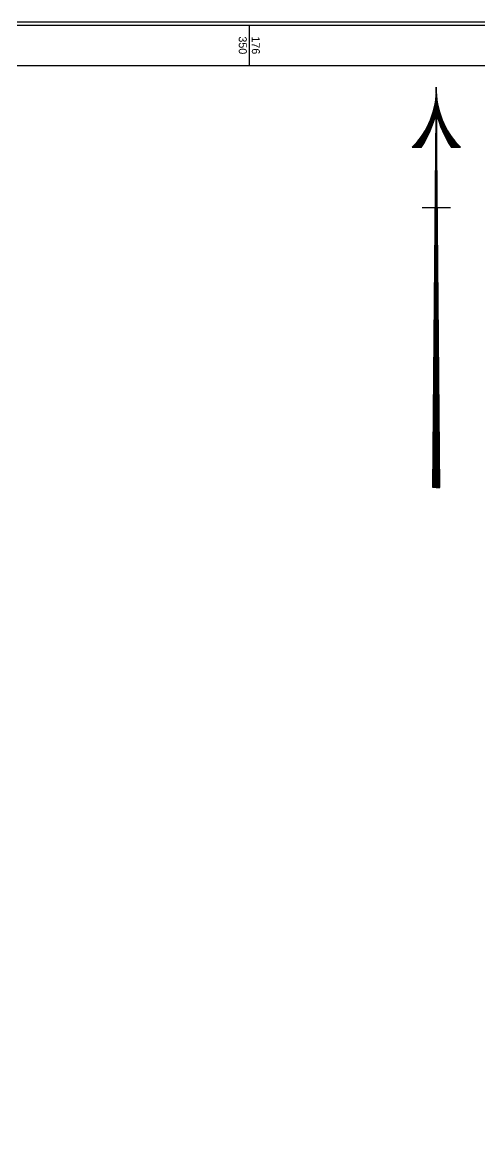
# Model space of a CAD drawing. Header units: metres. Extents: x 176192 to 176408, y 626109 to 626260.
# Drawn here: x 176335.8 to 176364.4, y 626191.1 to 626260.2 of the extents above; entities that cross this region are included whole.
import ezdxf
from ezdxf.enums import TextEntityAlignment as Align

# ---------------------------------------------------------------- set-up
doc = ezdxf.new("R2010")
doc.units = ezdxf.units.M
doc.header["$MEASUREMENT"] = 0
doc.layers.add('M1280', color=7, linetype='Continuous')
doc.layers.add('M1300', color=32, linetype='Continuous')
doc.styles.add('HEBTEXT', font='hebtxt.shx')

# ---------------------------------------------------------------- blocks, each defined once
blk = doc.blocks.new('NORTHARROW')
for p, q in [((-0.01, -1.49), (0, 0)), ((-0.1, -2.63), (0.1, -2.63)), ((-0.08, -2.43), (0.08, -2.43)), ((-0.06, -2.23), (0.06, -2.23)), ((-0.05, -2.03), (0.05, -2.03)), ((-0.03, -1.83), (0.03, -1.83)), ((-0.02, -1.63), (0.02, -1.63)), ((-0.01, -0.23), (0.01, -0.23)), ((-0.01, -0.43), (0.01, -0.43)), ((-0.01, -0.63), (0.01, -0.63)), ((-0.01, -0.83), (0.01, -0.83)), ((-0.01, -1.43), (0.01, -1.43)), ((0, -0.03), (0, -0.03)), ((0.01, -1.5), (0, -0.03)), ((0, -1.03), (0, -1.03)), ((0, -1.23), (0, -1.23)), ((-0.58, -5.43), (0.58, -5.43)), ((-0.54, -5.23), (0.54, -5.23)), ((-0.49, -5.03), (0.49, -5.03)), ((-0.45, -4.83), (0.45, -4.83)), ((-0.4, -4.63), (0.4, -4.63)), ((-0.36, -4.43), (0.36, -4.43)), ((-0.33, -4.23), (0.33, -4.23)), ((-0.29, -4.03), (0.29, -4.03)), ((-0.26, -3.83), (0.26, -3.83)), ((-0.23, -3.63), (0.23, -3.63)), ((-0.2, -3.43), (0.2, -3.43)), ((-0.17, -3.23), (0.17, -3.23)), ((-0.14, -3.03), (0.14, -3.03)), ((-0.12, -2.83), (0.12, -2.83)), ((-1.49, -8.23), (-0.52, -8.23)), ((-1.41, -8.03), (-0.45, -8.03)), ((-1.33, -7.83), (-0.39, -7.83)), ((-1.26, -7.63), (-0.33, -7.63)), ((-1.19, -7.43), (-0.27, -7.43)), ((-1.12, -7.23), (-0.21, -7.23)), ((-1.05, -7.03), (-0.15, -7.03)), ((-0.98, -6.83), (-0.1, -6.83)), ((-0.92, -6.63), (-0.05, -6.63)), ((-0.9, -100), (-0.06, -6.69)), ((-0.86, -6.43), (0.86, -6.43)), ((-0.8, -6.23), (0.8, -6.23)), ((-0.74, -6.03), (0.74, -6.03)), ((-0.69, -5.83), (0.69, -5.83)), ((-0.63, -5.63), (0.63, -5.63)), ((-0.05, -6.63), (-0.6, -100)), ((-0.3, -100), (-0.02, -6.54)), ((0, -6.46), (0, -100)), ((0.02, -6.54), (0.3, -100)), ((0.05, -6.63), (0.92, -6.63)), ((0.6, -100), (0.05, -6.63)), ((0.9, -100), (0.06, -6.69)), ((0.1, -6.83), (0.98, -6.83)), ((0.15, -7.03), (1.05, -7.03)), ((0.21, -7.23), (1.12, -7.23)), ((0.27, -7.43), (1.19, -7.43)), ((0.33, -7.63), (1.26, -7.63)), ((0.39, -7.83), (1.33, -7.83)), ((0.45, -8.03), (1.41, -8.03)), ((0.52, -8.23), (1.49, -8.23)), ((-2.89, -11.03), (-1.6, -11.03)), ((-2.77, -10.83), (-1.51, -10.83)), ((-2.66, -10.63), (-1.42, -10.63)), ((-2.54, -10.43), (-1.34, -10.43)), ((-2.44, -10.23), (-1.25, -10.23)), ((-2.33, -10.03), (-1.17, -10.03)), ((-2.23, -9.83), (-1.09, -9.83)), ((-2.12, -9.63), (-1.01, -9.63)), ((-2.03, -9.43), (-0.94, -9.43)), ((-1.93, -9.23), (-0.86, -9.23)), ((-1.84, -9.03), (-0.79, -9.03)), ((-1.75, -8.83), (-0.72, -8.83)), ((-1.66, -8.63), (-0.65, -8.63)), ((-1.57, -8.43), (-0.58, -8.43)), ((0.58, -8.43), (1.57, -8.43)), ((0.65, -8.63), (1.66, -8.63)), ((0.72, -8.83), (1.75, -8.83)), ((0.79, -9.03), (1.84, -9.03)), ((0.86, -9.23), (1.93, -9.23)), ((0.94, -9.43), (2.03, -9.43)), ((1.01, -9.63), (2.12, -9.63)), ((1.09, -9.83), (2.23, -9.83)), ((1.17, -10.03), (2.33, -10.03)), ((1.25, -10.23), (2.44, -10.23)), ((1.34, -10.43), (2.54, -10.43)), ((1.42, -10.63), (2.66, -10.63)), ((1.51, -10.83), (2.77, -10.83)), ((1.6, -11.03), (2.89, -11.03)), ((-4.74, -13.63), (-2.92, -13.63)), ((-4.58, -13.43), (-2.8, -13.43)), ((-4.42, -13.23), (-2.69, -13.23)), ((-4.26, -13.03), (-2.58, -13.03)), ((-4.11, -12.83), (-2.48, -12.83)), ((-3.96, -12.63), (-2.37, -12.63)), ((-3.81, -12.43), (-2.27, -12.43)), ((-3.67, -12.23), (-2.16, -12.23)), ((-3.53, -12.03), (-2.07, -12.03)), ((-3.4, -11.83), (-1.97, -11.83)), ((-3.26, -11.63), (-1.87, -11.63)), ((-3.14, -11.43), (-1.78, -11.43)), ((-3.01, -11.23), (-1.69, -11.23)), ((1.69, -11.23), (3.01, -11.23)), ((1.78, -11.43), (3.14, -11.43)), ((1.87, -11.63), (3.26, -11.63)), ((1.97, -11.83), (3.4, -11.83)), ((2.07, -12.03), (3.53, -12.03)), ((2.16, -12.23), (3.67, -12.23)), ((2.27, -12.43), (3.81, -12.43)), ((2.37, -12.63), (3.96, -12.63)), ((2.48, -12.83), (4.11, -12.83)), ((2.58, -13.03), (4.26, -13.03)), ((2.69, -13.23), (4.42, -13.23)), ((2.8, -13.43), (4.58, -13.43)), ((2.92, -13.63), (4.74, -13.63)), ((-6, -15), (-3.76, -15)), ((-5.83, -14.83), (-3.65, -14.83)), ((-5.64, -14.63), (-3.52, -14.63)), ((-5.45, -14.43), (-3.39, -14.43)), ((-5.26, -14.23), (-3.27, -14.23)), ((-5.09, -14.03), (-3.15, -14.03)), ((-4.91, -13.83), (-3.03, -13.83)), ((3.03, -13.83), (4.91, -13.83)), ((3.15, -14.03), (5.09, -14.03)), ((3.27, -14.23), (5.26, -14.23)), ((3.39, -14.43), (5.45, -14.43)), ((3.52, -14.63), (5.64, -14.63)), ((3.65, -14.83), (5.83, -14.83)), ((3.76, -15), (6, -15)), ((-3.5, -30), (3.5, -30)), ((0, -100), (-0.9, -100)), ((0, -100), (0.9, -100))]:
    blk.add_line(p, q)
for centre, radius, start, end in [((-20.35, -0.56), 20.36, 314.8222, 1.575), ((20.35, -0.56), 20.36, 178.425, 225.1778), ((-27.93, 0.72), 28.84, 326.9575, 345.5849), ((27.93, 0.72), 28.84, 194.4151, 213.0425)]:
    blk.add_arc(centre, radius, start, end)

msp = doc.modelspace()

# ---------------------------------------------------------------- linework, layer by layer
at = {"layer": 'M1280'}
for p, q in [((176192.522, 626260.006), (176367.607, 626260.006)), ((176350, 626257.506), (176350, 626260.006)), ((176195.022, 626257.506), (176365.107, 626257.506)), ((176195.022, 626257.506), (176365.107, 626257.506))]:
    msp.add_line(p, q, dxfattribs=at)
at = {"layer": 'M1300'}
msp.add_lwpolyline([(176192.322, 626108.798), (176407.807, 626108.798), (176407.807, 626260.206), (176192.322, 626260.206)], close=True, dxfattribs=at)

# ---------------------------------------------------------------- block references
at = {"layer": 'M1280', "xscale": 0.25, "yscale": 0.25, "zscale": 0.25}
msp.add_blockref('NORTHARROW', (176361.668, 626256.137), dxfattribs=at)

# ---------------------------------------------------------------- texts
at = {"layer": 'M1280', "style": 'HEBTEXT'}
msp.add_text('350', height=0.5, rotation=270, dxfattribs=at).set_placement((176349.834, 626258.756), align=Align.TOP_CENTER)
msp.add_text('176', height=0.5, rotation=270, dxfattribs=at).set_placement((176350, 626258.756), align=Align.BOTTOM_CENTER)

doc.saveas('drawing.dxf')
